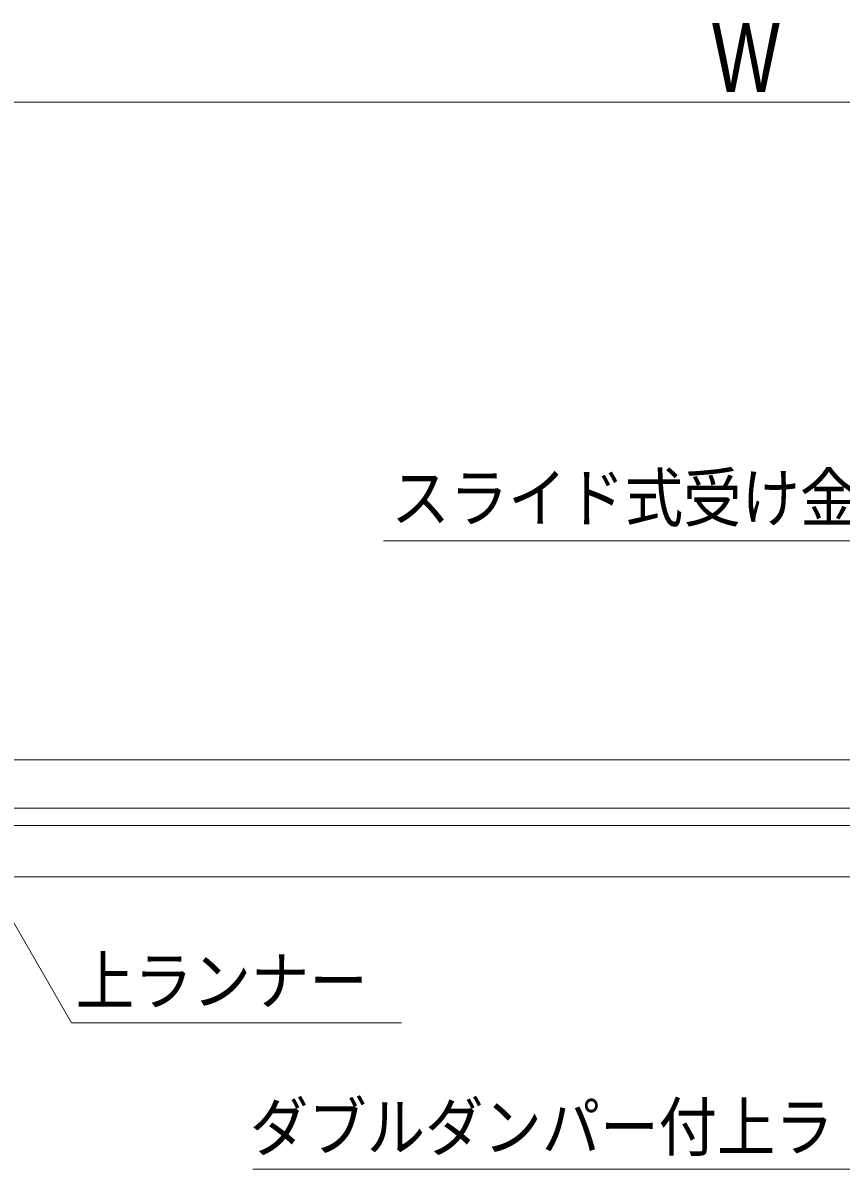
# Model space of a CAD drawing. Units: millimetres, scale not verified. Extents: x -6062 to 6062, y -3045 to 3045.
# Drawn here: x -3499 to -2938, y 120 to 904 of the extents above; entities that cross this region are included whole.
import ezdxf
from ezdxf.enums import TextEntityAlignment as Align

# ---------------------------------------------------------------- set-up
doc = ezdxf.new("R2010")
doc.units = ezdxf.units.MM
doc.header["$LTSCALE"] = 20
for name, color, linetype, lineweight in [('0-0_2寸法-1', 7, 'Continuous', 9), ('0-3_2寸法-3', 7, 'Continuous', 9), ('0-4_3一般', 7, 'Continuous', 9)]:
    doc.layers.add(name, color=color, linetype=linetype, lineweight=lineweight)
doc.styles.add('ＭＳ ゴシック', font='')
doc.styles.add('ＭＳ Ｐゴシック', font='')
doc.styles.get('ＭＳ ゴシック').set_extended_font_data('MS Gothic')
doc.styles.get('ＭＳ Ｐゴシック').set_extended_font_data('MS PGothic')

# ---------------------------------------------------------------- blocks, each defined once
blk = doc.blocks.new('グループ-112')
at = {"layer": '0-4_3一般'}
blk.add_line((-61696.5, 8000), (13223.5, 8000), dxfattribs=at)
blk = doc.blocks.new('グループ-113')
at = {"layer": '0-4_3一般'}
for p, q in [((-36320, 7100), (-12320, 7100)), ((-36000, 6400), (-12640, 6400))]:
    blk.add_line(p, q, dxfattribs=at)
blk.add_lwpolyline([(11350, 7340), (-59990, 7340), (-59990, 8000), (11350, 8000)], close=True, dxfattribs=at)
blk = doc.blocks.new('グループ-114')
at = {"layer": '0-4_3一般'}
for name in ['グループ-112', 'グループ-113']:
    blk.add_blockref(name, (0, 0), dxfattribs=at)

msp = doc.modelspace()

# ---------------------------------------------------------------- linework, layer by layer
at = {"layer": '0-0_2寸法-1'}
msp.add_line((-1225.21, 850), (-4781.79, 850), dxfattribs=at)
at = {"layer": '0-3_2寸法-3'}
for points in [[(-2558.5, 391.8), (-2649.83, 550), (-3251.76, 550)], [(-3239.44, 220), (-3465.36, 220), (-3553.6, 372.84)], [(-3341.06, 120), (-2742.22, 120), (-2595.98, 373.3)]]:
    msp.add_lwpolyline(points, dxfattribs=at)

# ---------------------------------------------------------------- block references
at = {"layer": '0-4_3一般', "xscale": 0.05, "yscale": 0.05}
msp.add_blockref('グループ-114', (-1787.5, 0), dxfattribs=at)

# ---------------------------------------------------------------- texts
at = {"layer": '0-0_2寸法-1', "style": 'ＭＳ Ｐゴシック', "width": 0.8}
msp.add_text('W', height=47.21, dxfattribs=at).set_placement((-3026.96, 842.93), align=Align.BOTTOM_LEFT)
at = {"layer": '0-3_2寸法-3', "style": 'ＭＳ ゴシック', "width": 0.9}
for s, p in [('スライド式受け金具取付位置', (-3246.36, 553.34)), ('上ランナー', (-3462.33, 222.77)), ('ダブルダンパー付上ラ', (-3343.16, 122.77))]:
    msp.add_text(s, height=32.55, dxfattribs=at).set_placement(p, align=Align.BOTTOM_LEFT)

doc.saveas('drawing.dxf')
